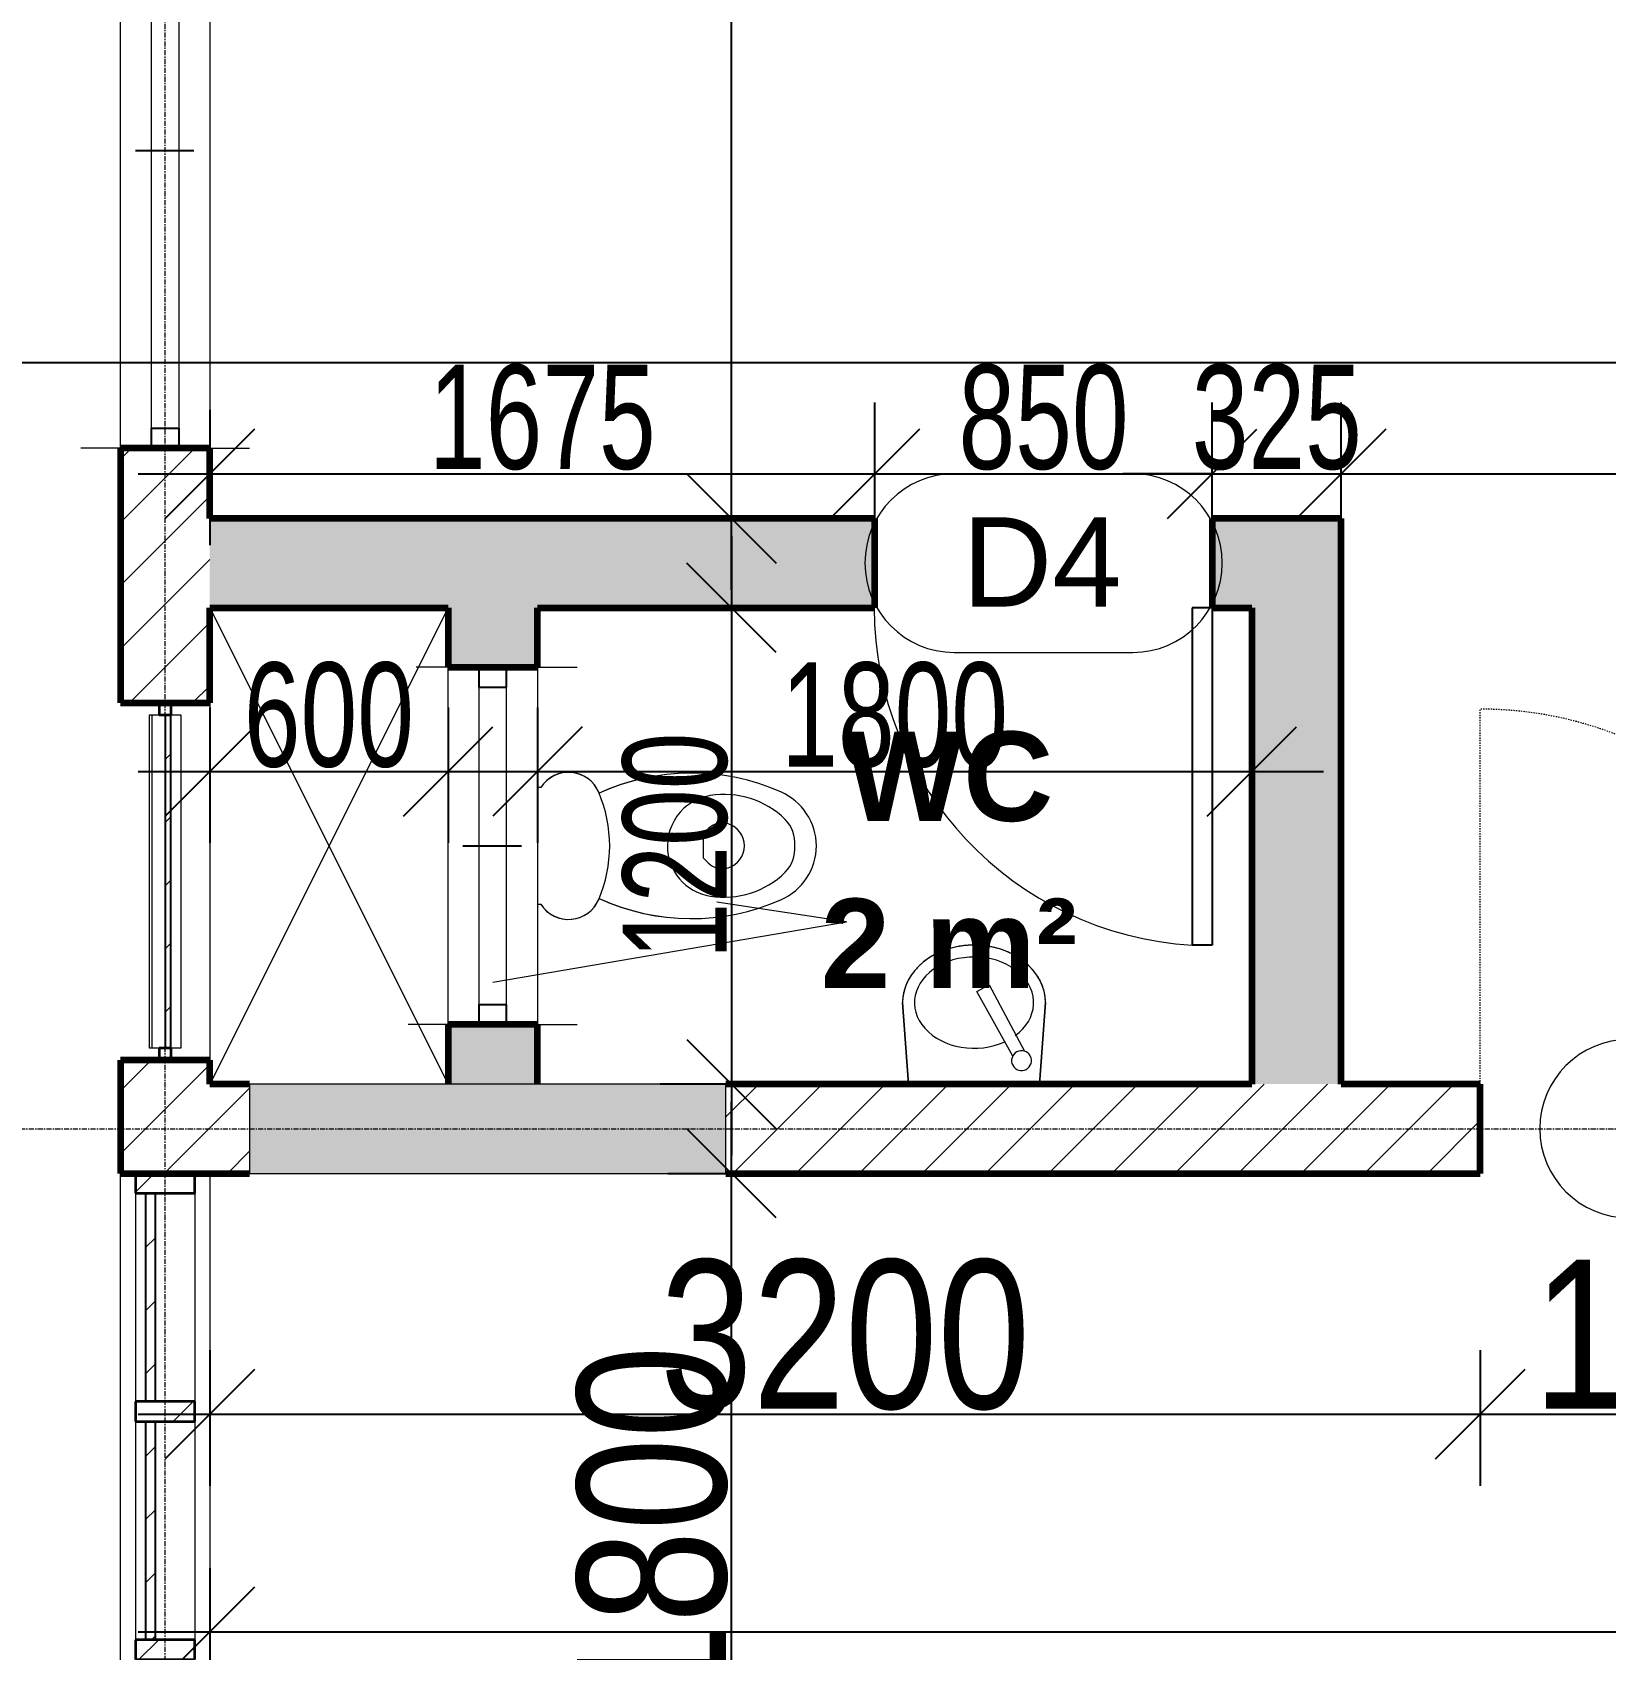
# Model space of a CAD drawing. Header units: millimetres. Extents: x -35190 to 411743, y -233114 to 23872.
# Drawn here: x 129063 to 133025, y -4676 to -601 of the extents above; entities that cross this region are included whole.
import ezdxf

# ---------------------------------------------------------------- set-up
doc = ezdxf.new("R2010")
doc.units = ezdxf.units.MM
doc.linetypes.add('Aligning Line', pattern=[6.35, 3.175, -3.175])
doc.linetypes.add('Grid Line', pattern=[22.225, 12.7, -3.175, 3.175, -3.175])
for name, color, linetype, lineweight in [('A-ANNO-DIMS', 211, 'Continuous', 9), ('A-AREA-IDEN', 2, 'Continuous', 9), ('A-DETL-GENF', 92, 'Continuous', 18), ('A-DETL-THIN', 151, 'Continuous', 18), ('A-DOOR', 31, 'Continuous', 18), ('A-DOOR-IDEN', 31, 'Continuous', 9), ('A-FLOR', 192, 'Continuous', 18), ('A-GLAZ', 151, 'Continuous', 18), ('A-GLAZ-CURT', 52, 'Continuous', 18), ('A-GLAZ-CWMG', 51, 'Continuous', 18), ('A-WALL', 113, 'Continuous', 18), ('A-WALL-PATT', 111, 'Continuous', 18), ('P-SANR-FIXT', 6, 'Continuous', 18), ('S-GRID', 1, 'Continuous', 9)]:
    doc.layers.add(name, color=color, linetype=linetype, lineweight=lineweight)
doc.styles.add('Arial_3', font='arial.ttf', dxfattribs={"width": 0.8, "height": 375})
doc.styles.add('Arial_8', font='arial.ttf', dxfattribs={"width": 0.7, "height": 262.5})
doc.styles.add('Arial_9', font='arial.ttf', dxfattribs={"height": 180})
doc.styles.add('Arial_B', font='arialbd.ttf', dxfattribs={"height": 225})
doc.dimstyles.new('main_4_5mm', dxfattribs={"dimscale": 304.8, "dimtxt": 382.597275, "dimasz": 0.738189, "dimexe": 0.590551, "dimexo": 0.0625, "dimgap": 0.024606, "dimtad": 1, "dimdec": 0, "dimzin": 0, "dimdsep": 46, "dimtxsty": 'Arial_3', "dimblk1": 'OBLIQUE', "dimblk2": 'OBLIQUE', "dimsah": 1, "dimcen": 0.09, "dimdle": 0.590551, "dimazin": 0, "dimtfac": 1, "dimtdec": 4, "dimtix": 1, "dimtmove": 0, "dimatfit": 3, "dimfxl": 0.590551, "dimfxlon": 1, "dimtvp": 1, "dimtolj": 1, "dimtzin": 0, "dimarcsym": 2})
doc.dimstyles.new('small_3_5mm', dxfattribs={"dimscale": 304.8, "dimtxt": 267.818092, "dimasz": 0.738189, "dimexe": 0.590551, "dimexo": 0.0625, "dimgap": 0.024606, "dimtad": 1, "dimdec": 0, "dimzin": 0, "dimdsep": 46, "dimtxsty": 'Arial_8', "dimblk1": 'OBLIQUE', "dimblk2": 'OBLIQUE', "dimsah": 1, "dimcen": 0.09, "dimdle": 0.590551, "dimazin": 0, "dimtfac": 1, "dimtdec": 4, "dimtix": 1, "dimtmove": 0, "dimatfit": 3, "dimfxl": 0.590551, "dimfxlon": 1, "dimtvp": 1, "dimtolj": 1, "dimtzin": 0, "dimarcsym": 2})
pattern_1 = [(45, (140110.45, -3260.38), (-79.5495, 79.5495), [])]

# ---------------------------------------------------------------- blocks, each defined once
blk = doc.blocks.new('Double - Offset 1 - 1200 x 2100mm Sgl Swing-501792-FIRST FLOOR')
at = {"layer": 'A-DOOR', "color": 1, "linetype": 'Aligning Line'}
for p, q in [((-366, -112.5), (-366, -368)), ((834, -112.5), (834, -1057))]:
    blk.add_line(p, q, dxfattribs=at)
for centre, radius, start, end in [((-366, -112.5), 255.5, 270, 0), ((834, -112.5), 944.5, 180, 270)]:
    blk.add_arc(centre, radius, start, end, dxfattribs=at)
blk = doc.blocks.new('System Panel - Glazed-725070-FIRST FLOOR')
at = {"layer": 'A-GLAZ-CURT'}
h = blk.add_hatch(dxfattribs=at)
h.set_pattern_fill('FP_7', color=256, style=0, pattern_type=2)
h.set_pattern_definition([(315, (1115.32, -10713.6), (79.5495, 79.5495), [])])
h.paths.add_polyline_path([(-275, 24.5), (275, 24.5), (275, 49.5), (-275, 49.5)])
at = {"layer": 'A-GLAZ-CURT', "lineweight": 25}
for p, q in [((275, 49.5), (-275, 49.5)), ((-275, 49.5), (-275, 24.5)), ((275, 24.5), (275, 49.5)), ((-275, 24.5), (275, 24.5))]:
    blk.add_line(p, q, dxfattribs=at)
blk = doc.blocks.new('Rectangular Mullion - 50 x 150mm-723960-FIRST FLOOR')
at = {"layer": 'A-GLAZ-CWMG'}
for p, q in [((-10788.6, -840.3), (-10788.6, -1390.3)), ((-10638.6, -840.3), (-10638.6, -1390.3))]:
    blk.add_line(p, q, dxfattribs=at)
blk = doc.blocks.new('Rectangular Mullion - 50 x 150mm-725073-FIRST FLOOR')
at = {"layer": 'A-GLAZ-CWMG'}
h = blk.add_hatch(dxfattribs=at)
h.set_pattern_fill('FP_8', color=256, style=0, pattern_type=2)
h.set_pattern_definition([(45, (215.32, 10713.6), (-79.5495, 79.5495), [])])
h.paths.add_polyline_path([(-50, -49.5), (-50, 75), (0, 75), (0, -75), (-50, -75)])
at = {"layer": 'A-GLAZ-CWMG', "lineweight": 35}
for p, q in [((-50, 75), (0, 75)), ((-50, -75), (-50, 75)), ((0, 75), (0, -75)), ((0, -75), (-50, -75))]:
    blk.add_line(p, q, dxfattribs=at)
blk = doc.blocks.new('Rectangular Mullion - 50 x 150mm-725067-FIRST FLOOR')
at = {"layer": 'A-GLAZ-CWMG'}
h = blk.add_hatch(dxfattribs=at)
h.set_pattern_fill('FP_10', color=256, style=0, pattern_type=2)
h.set_pattern_definition([(45, (1415.32, 10713.6), (-79.5495, 79.5495), [])])
h.paths.add_polyline_path([(-25, -24.5), (-25, 75), (25, 75), (25, -75), (-25, -75), (-25, -49.5)])
at = {"layer": 'A-GLAZ-CWMG', "lineweight": 35}
for p, q in [((-25, 75), (25, 75)), ((-25, -75), (-25, 75)), ((25, 75), (25, -75)), ((25, -75), (-25, -75))]:
    blk.add_line(p, q, dxfattribs=at)
blk = doc.blocks.new('M_Single-Flush - 850 x 2100mm-428754-FIRST FLOOR')
at = {"layer": 'A-DOOR', "lineweight": 25}
for p, q in [((374, -112.5), (374, -962.7)), ((425, -112.5), (374, -112.5)), ((425, -112.5), (425, -962.7)), ((425, -962.7), (374, -962.7))]:
    blk.add_line(p, q, dxfattribs=at)
at = {"layer": 'A-DOOR'}
blk.add_arc((425, -112.5), 851.7, 180, 266.567, dxfattribs=at)
blk = doc.blocks.new('WC Dis w Cistern _7_ - 540 x 360mm-515151-FIRST FLOOR')
at = {"layer": 'P-SANR-FIXT'}
for p, q in [((-146.9, 0), (-146.9, -8.9)), ((-146.9, 0), (-146.9, -8.9)), ((146.9, -8.9), (146.9, 0)), ((146.9, -8.9), (146.9, 0)), ((-43.1, -430.6), (-30.8, -418.2)), ((-30.8, -418.2), (30.8, -418.2)), ((30.8, -418.2), (43.1, -430.6))]:
    blk.add_line(p, q, dxfattribs=at)
for centre, radius, start, end in [((-102.8, -78.7), 82.5, 122.2745, 248.8192), ((-102.8, -78.7), 82.5, 122.2745, 246.8782), ((102.8, -78.7), 82.5, 291.1808, 57.7255), ((102.8, -78.7), 82.5, 293.1218, 57.7255), ((375, -388.2), 558.4, 155.3545, 203.7969), ((375, -388.2), 558.4, 155.3903, 203.7969), ((0, 162.1), 344.3, 246.8782, 293.1218), ((-375, -388.2), 558.4, 336.2031, 24.6455), ((-375, -388.2), 558.4, 336.2031, 24.6097), ((0, -455.9), 128.2, 89.9985, 170.9061), ((0, -455.9), 128.2, 42.4453, 90.0015), ((0, -455.9), 128.2, 9.0939, 42.4453), ((90.5, -470.4), 219.9, 170.9061, 224.3974), ((-7.8, -465.9), 50, 135, 197.1865), ((7.8, -465.9), 50, 342.8171, 45), ((-90.5, -470.4), 219.9, 315.6026, 9.0939), ((0, -463.5), 58.1, 197.1865, 342.8171), ((1.4, -553), 150, 203.7969, 269.4689), ((1.4, -553), 150, 203.7969, 269.4689), ((-8.3, -567.1), 81.6, 224.3974, 275.8355), ((-1.4, -553), 150, 270.5311, 336.2031), ((-1.4, -553), 150, 270.5311, 336.2031), ((8.3, -567.1), 81.6, 264.1645, 315.6026)]:
    blk.add_arc(centre, radius, start, end, dxfattribs=at)
blk = doc.blocks.new('Sliding - 2L - SL_6-674563-FIRST FLOOR')
at = {"layer": 'A-GLAZ'}
for p, q in [((-123.8, 112.5), (-123.8, 212.5)), ((776.2, 112.5), (776.2, 212.5)), ((726.2, 35), (-73.8, 35)), ((-73.8, -35), (726.2, -35)), ((-123.8, -112.5), (-123.8, -192.5)), ((776.2, -112.5), (776.2, -212.5))]:
    blk.add_line(p, q, dxfattribs=at)
at = {"layer": 'A-GLAZ', "lineweight": 25}
for p, q in [((326.2, -75), (326.2, 72.5)), ((-73.8, 35), (-123.8, 35)), ((-73.8, -35), (-73.8, 35)), ((776.2, 35), (726.2, 35)), ((726.2, -35), (726.2, 35)), ((-123.8, -35), (-73.8, -35)), ((726.2, -35), (776.2, -35))]:
    blk.add_line(p, q, dxfattribs=at)
blk = doc.blocks.new('Basin - Small - Basin - Small-546006-FIRST FLOOR')
at = {"layer": 'P-SANR-FIXT'}
for p, q in [((7.1, 233.3), (37.7, 250.3)), ((37.7, 250.3), (126.8, 83)), ((-180, 205), (-165, 0)), ((-165, 0), (-180, 205)), ((97.3, 70.6), (7.1, 233.3)), ((165, 0), (180, 205)), ((180, 205), (165, 0))]:
    blk.add_line(p, q, dxfattribs=at)
for start, end in [(28, 208), (208, 28)]:
    blk.add_arc((119.5, 59), 25, start, end, dxfattribs=at)
for major_axis, ratio, start_param, end_param in [((-180, 0), 0.805556, 3.141593, 6.283185), ((150, 0), 0.766667, 5.476019, 11.537553)]:
    blk.add_ellipse((0, 205), major_axis=major_axis, ratio=ratio, start_param=start_param, end_param=end_param, dxfattribs=at)
blk.add_open_spline([(180, 205), (180, 210.5), (179.2, 221.4), (175.9, 237.3), (171.2, 250.4), (166.4, 260.6), (162.3, 267.9), (157.6, 275.1), (152.5, 282.2), (146.8, 289), (140.8, 295.5), (134.3, 301.6), (127.3, 307.6), (120, 313.2), (112.3, 318.4), (104.3, 323.3), (95.8, 327.8), (87.1, 332), (78.1, 335.7), (69, 339), (59.5, 341.9), (49.8, 344.4), (40.1, 346.4), (30.2, 348), (20.2, 349.2), (10.1, 349.8), (0, 350.1), (-10.1, 349.8), (-20.2, 349.2), (-30.2, 348), (-41.7, 346.2), (-54.7, 343.3), (-69, 339.1), (-82.7, 334), (-95.9, 327.9), (-108.4, 321), (-120, 313.3), (-131, 304.7), (-140.9, 295.5), (-149.8, 285.7), (-157.8, 275.2), (-164.5, 264.3), (-170.1, 252.9), (-174.5, 241.2), (-178.7, 225.5), (-180, 213.3), (-180, 205)], degree=3, knots=[0, 0, 0, 0, 0.035714, 0.071429, 0.107143, 0.125, 0.142857, 0.160714, 0.178571, 0.196429, 0.214286, 0.232143, 0.25, 0.267857, 0.285714, 0.303571, 0.321429, 0.339286, 0.357143, 0.375, 0.392857, 0.410714, 0.428571, 0.446429, 0.464286, 0.482143, 0.5, 0.517857, 0.535714, 0.553571, 0.571429, 0.598214, 0.625, 0.651786, 0.678571, 0.705357, 0.732143, 0.758929, 0.785714, 0.8125, 0.839286, 0.866071, 0.892857, 0.919643, 0.946429, 1, 1, 1, 1], dxfattribs=at)
blk = doc.blocks.new('grill panel - grill panel-V68-FIRST FLOOR')
at = {"layer": 'A-GLAZ-CURT'}
for p, q in [((-420, -32.3), (-420, -15)), ((-420, -39.4), (-420, -32.3)), ((420, -32.3), (-420, -32.3)), ((420, -39.4), (-420, -39.4)), ((420, -15), (420, -32.3)), ((420, -32.3), (420, -39.4))]:
    blk.add_line(p, q, dxfattribs=at)
blk = doc.blocks.new('grill panel - grill panel-V83-FIRST FLOOR')
at = {"layer": 'A-GLAZ-CURT'}
h = blk.add_hatch(dxfattribs=at)
h.set_pattern_fill('FP_43', color=256, style=0, pattern_type=2)
h.set_pattern_definition([(135, (519.68, 10713.6), (-79.5495, -79.5495), [])])
h.paths.add_polyline_path([(420, 14.6), (-420, 14.6), (-420, 0.4), (420, 0.4)])
for p, q in [((-420, 15), (-420, 39.4)), ((-420, 39.4), (420, 39.4)), ((420, 39.4), (420, 15))]:
    blk.add_line(p, q, dxfattribs=at)
at = {"layer": 'A-GLAZ-CURT', "lineweight": 25}
for p, q in [((-420, 14.6), (-420, 0.4)), ((420, 14.6), (-420, 14.6)), ((-420, 0.4), (420, 0.4)), ((420, 0.4), (420, 14.6))]:
    blk.add_line(p, q, dxfattribs=at)
blk = doc.blocks.new('Rectangular Mullion - 30mm Square-V84-FIRST FLOOR')
at = {"layer": 'A-GLAZ-CWMG'}
h = blk.add_hatch(dxfattribs=at)
h.set_pattern_fill('FP_44', color=256, style=0, pattern_type=2)
h.set_pattern_definition([(225, (69.68, -10713.6), (79.5495, -79.5495), [])])
h.paths.add_polyline_path([(0, -14.6), (0, -15), (-30, -14.6), (-30, 15), (0, 15), (0, -0.4)])
at = {"layer": 'A-GLAZ-CWMG', "lineweight": 35}
for p, q in [((-30, 15), (0, 15)), ((-30, -14.6), (-30, 15)), ((0, 15), (0, -15)), ((0, -15), (-30, -15))]:
    blk.add_line(p, q, dxfattribs=at)
blk = doc.blocks.new('Rectangular Mullion - 30mm Square-V85-FIRST FLOOR')
at = {"layer": 'A-GLAZ-CWMG', "lineweight": 35}
for p, q in [((0, 15), (-30, 15)), ((-30, 15), (-30, -14.6)), ((0, -15), (0, 15)), ((-30, -15), (0, -15))]:
    blk.add_line(p, q, dxfattribs=at)
blk = doc.blocks.new('Sliding - 2L - SL1_5 X 1_8-V5-FIRST FLOOR')
at = {"layer": 'A-GLAZ'}
for p, q in [((-423.8, 112.5), (-423.8, 212.5)), ((1076.2, 112.5), (1076.2, 212.5)), ((1026.2, 35), (-373.8, 35)), ((-373.8, -35), (1026.2, -35)), ((-423.8, -112.5), (-423.8, -192.5)), ((1076.2, -112.5), (1076.2, -212.5))]:
    blk.add_line(p, q, dxfattribs=at)
at = {"layer": 'A-GLAZ', "lineweight": 25}
for p, q in [((326.2, -75), (326.2, 72.5)), ((-373.8, 35), (-423.8, 35)), ((-373.8, -35), (-373.8, 35)), ((1076.2, 35), (1026.2, 35)), ((1026.2, -35), (1026.2, 35)), ((-423.8, -35), (-373.8, -35)), ((1026.2, -35), (1076.2, -35))]:
    blk.add_line(p, q, dxfattribs=at)
blk = doc.blocks.new('System Panel - Glazed-V89-FIRST FLOOR')
at = {"layer": 'A-GLAZ-CURT'}
h = blk.add_hatch(dxfattribs=at)
h.set_pattern_fill('FP_49', color=256, style=0, pattern_type=2)
h.set_pattern_definition([(315, (527.82, -10713.6), (79.5495, 79.5495), [])])
h.paths.add_polyline_path([(-262.5, 24.5), (262.5, 24.5), (262.5, 49.5), (-262.5, 49.5)])
at = {"layer": 'A-GLAZ-CURT', "lineweight": 25}
for p, q in [((262.5, 49.5), (-262.5, 49.5)), ((-262.5, 49.5), (-262.5, 24.5)), ((262.5, 24.5), (262.5, 49.5)), ((-262.5, 24.5), (262.5, 24.5))]:
    blk.add_line(p, q, dxfattribs=at)
blk = doc.blocks.new('Rectangular Mullion - 50 x 150mm-723573-FIRST FLOOR')
at = {"layer": 'A-GLAZ-CWMG'}
for p, q in [((-10788.6, -1440.3), (-10788.6, -1965.3)), ((-10638.6, -1440.3), (-10638.6, -1965.3))]:
    blk.add_line(p, q, dxfattribs=at)
blk = doc.blocks.new('Rectangular Mullion - 50 x 150mm-V101-FIRST FLOOR')
at = {"layer": 'A-GLAZ-CWMG'}
h = blk.add_hatch(dxfattribs=at)
h.set_pattern_fill('FP_61', color=256, style=0, pattern_type=2)
h.set_pattern_definition([(45, (815.32, 10713.6), (-79.5495, 79.5495), [])])
h.paths.add_polyline_path([(-25, -24.5), (-25, 75), (25, 75), (25, -75), (-25, -75), (-25, -49.5)])
at = {"layer": 'A-GLAZ-CWMG', "lineweight": 35}
for p, q in [((-25, 75), (25, 75)), ((-25, -75), (-25, 75)), ((25, 75), (25, -75)), ((25, -75), (-25, -75))]:
    blk.add_line(p, q, dxfattribs=at)
blk = doc.blocks.new('_Oblique')
at = {"color": 0, "linetype": 'ByBlock', "lineweight": -2}
blk.add_line((-0.5, -0.5), (0.5, 0.5), dxfattribs=at)
blk = doc.blocks.new('*D3815')
at = {"layer": 'A-ANNO-DIMS', "color": 0, "lineweight": -2, "transparency": 16777216}
for p, q in [((130823.7, -2005.7), (130823.7, 11029.3)), ((130662.8, 10849.3), (131003.7, 10849.3)), ((130662.8, -1825.7), (131003.7, -1825.7))]:
    blk.add_line(p, q, dxfattribs=at)
at = {"layer": 'Defpoints', "color": 0, "transparency": 16777216}
for p in [(130643.7, 10849.3), (130823.7, 10849.3), (130643.7, -1825.7)]:
    blk.add_point(p, dxfattribs=at)
at = {"layer": 'A-ANNO-DIMS', "color": 0, "lineweight": -2, "transparency": 16777216, "xscale": 224.9999999999999, "yscale": 224.9999999999999, "zscale": 224.9999999999999}
for p, rotation in [((130823.7, 10849.3), 90), ((130823.7, -1825.7), 270)]:
    blk.add_blockref('_Oblique', p, dxfattribs=dict(at, rotation=rotation))
at = {"layer": 'A-ANNO-DIMS', "color": 0, "transparency": 16777216, "insert": (130624.7, 4511.8), "char_height": 375, "width": 1377.35, "attachment_point": 5, "rotation": 90, "style": 'Arial_3'}
blk.add_mtext('\\A1;12675', dxfattribs=at)
blk = doc.blocks.new('*D3816')
at = {"layer": 'A-ANNO-DIMS', "color": 0, "lineweight": -2, "transparency": 16777216}
for p, q in [((130823.7, -1870.7), (130823.7, -3430.7)), ((130984.7, -2050.7), (130643.7, -2050.7)), ((130984.7, -3250.7), (130643.7, -3250.7))]:
    blk.add_line(p, q, dxfattribs=at)
at = {"layer": 'Defpoints', "color": 0, "transparency": 16777216}
for p in [(131003.7, -2050.7), (130823.7, -3250.7), (131003.7, -3250.7)]:
    blk.add_point(p, dxfattribs=at)
at = {"layer": 'A-ANNO-DIMS', "color": 0, "lineweight": -2, "transparency": 16777216, "xscale": 224.9999999999999, "yscale": 224.9999999999999, "zscale": 224.9999999999999}
for p, rotation in [((130823.7, -2050.7), 90), ((130823.7, -3250.7), 270)]:
    blk.add_blockref('_Oblique', p, dxfattribs=dict(at, rotation=rotation))
at = {"layer": 'A-ANNO-DIMS', "color": 0, "transparency": 16777216, "insert": (130682.2, -2650.7), "char_height": 262.5, "width": 672.429, "attachment_point": 5, "rotation": 90, "style": 'Arial_8'}
blk.add_mtext('\\A1;1200', dxfattribs=at)
blk = doc.blocks.new('*D3911')
at = {"layer": 'A-ANNO-DIMS', "color": 0, "lineweight": -2, "transparency": 16777216}
for p, q in [((130334.4, -2302.3), (130334.4, -2643.3)), ((132134.4, -2302.3), (132134.4, -2643.3)), ((130154.4, -2463.3), (132314.4, -2463.3))]:
    blk.add_line(p, q, dxfattribs=at)
at = {"layer": 'Defpoints', "color": 0, "transparency": 16777216}
for p in [(130334.4, -2283.3), (132134.4, -2283.3), (132134.4, -2463.3)]:
    blk.add_point(p, dxfattribs=at)
at = {"layer": 'A-ANNO-DIMS', "color": 0, "lineweight": -2, "transparency": 16777216, "xscale": 224.9999999999999, "yscale": 224.9999999999999, "zscale": 224.9999999999999, "rotation": 180}
blk.add_blockref('_Oblique', (130334.4, -2463.3), dxfattribs=at)
at = {"layer": 'A-ANNO-DIMS', "color": 0, "lineweight": -2, "transparency": 16777216, "xscale": 224.9999999999999, "yscale": 224.9999999999999, "zscale": 224.9999999999999}
blk.add_blockref('_Oblique', (132134.4, -2463.3), dxfattribs=at)
at = {"layer": 'A-ANNO-DIMS', "color": 0, "transparency": 16777216, "insert": (131234.4, -2321.8), "char_height": 262.5, "width": 672.429, "attachment_point": 5, "style": 'Arial_8'}
blk.add_mtext('\\A1;1800', dxfattribs=at)
blk = doc.blocks.new('*D3912')
at = {"layer": 'A-ANNO-DIMS', "color": 0, "lineweight": -2, "transparency": 16777216}
for p, q in [((131184.4, -1874.2), (131184.4, -1533.3)), ((129509.4, -1552.3), (129509.4, -1893.3)), ((129329.4, -1713.3), (131364.4, -1713.3))]:
    blk.add_line(p, q, dxfattribs=at)
at = {"layer": 'Defpoints', "color": 0, "transparency": 16777216}
for p in [(129509.4, -1533.3), (131184.4, -1713.3), (131184.4, -1893.3)]:
    blk.add_point(p, dxfattribs=at)
at = {"layer": 'A-ANNO-DIMS', "color": 0, "lineweight": -2, "transparency": 16777216, "xscale": 224.9999999999999, "yscale": 224.9999999999999, "zscale": 224.9999999999999, "rotation": 180}
blk.add_blockref('_Oblique', (129509.4, -1713.3), dxfattribs=at)
at = {"layer": 'A-ANNO-DIMS', "color": 0, "lineweight": -2, "transparency": 16777216, "xscale": 224.9999999999999, "yscale": 224.9999999999999, "zscale": 224.9999999999999}
blk.add_blockref('_Oblique', (131184.4, -1713.3), dxfattribs=at)
at = {"layer": 'A-ANNO-DIMS', "color": 0, "transparency": 16777216, "insert": (130346.9, -1571.8), "char_height": 262.5, "width": 672.429, "attachment_point": 5, "style": 'Arial_8'}
blk.add_mtext('\\A1;1675', dxfattribs=at)
blk = doc.blocks.new('*D3913')
at = {"layer": 'A-ANNO-DIMS', "color": 0, "lineweight": -2, "transparency": 16777216}
for p, q in [((131184.4, -1874.2), (131184.4, -1533.3)), ((132034.4, -1874.2), (132034.4, -1533.3)), ((131004.4, -1713.3), (132214.4, -1713.3))]:
    blk.add_line(p, q, dxfattribs=at)
at = {"layer": 'Defpoints', "color": 0, "transparency": 16777216}
for p in [(132034.4, -1713.3), (131184.4, -1893.3), (132034.4, -1893.3)]:
    blk.add_point(p, dxfattribs=at)
at = {"layer": 'A-ANNO-DIMS', "color": 0, "lineweight": -2, "transparency": 16777216, "xscale": 224.9999999999999, "yscale": 224.9999999999999, "zscale": 224.9999999999999, "rotation": 180}
blk.add_blockref('_Oblique', (131184.4, -1713.3), dxfattribs=at)
at = {"layer": 'A-ANNO-DIMS', "color": 0, "lineweight": -2, "transparency": 16777216, "xscale": 224.9999999999999, "yscale": 224.9999999999999, "zscale": 224.9999999999999}
blk.add_blockref('_Oblique', (132034.4, -1713.3), dxfattribs=at)
at = {"layer": 'A-ANNO-DIMS', "color": 0, "transparency": 16777216, "insert": (131609.4, -1571.8), "char_height": 262.5, "width": 504.322, "attachment_point": 5, "style": 'Arial_8'}
blk.add_mtext('\\A1;850', dxfattribs=at)
blk = doc.blocks.new('*D3914')
at = {"layer": 'A-ANNO-DIMS', "color": 0, "lineweight": -2, "transparency": 16777216}
for p, q in [((132034.4, -1874.2), (132034.4, -1533.3)), ((132359.4, -1874.2), (132359.4, -1533.3)), ((132034.4, -1713.3), (131809.4, -1713.3)), ((132034.4, -1713.3), (132359.4, -1713.3)), ((132359.4, -1713.3), (132584.4, -1713.3))]:
    blk.add_line(p, q, dxfattribs=at)
at = {"layer": 'Defpoints', "color": 0, "transparency": 16777216}
for p in [(132359.4, -1713.3), (132034.4, -1893.3), (132359.4, -1893.3)]:
    blk.add_point(p, dxfattribs=at)
at = {"layer": 'A-ANNO-DIMS', "color": 0, "lineweight": -2, "transparency": 16777216, "xscale": 224.9999999999999, "yscale": 224.9999999999999, "zscale": 224.9999999999999}
blk.add_blockref('_Oblique', (132034.4, -1713.3), dxfattribs=at)
at = {"layer": 'A-ANNO-DIMS', "color": 0, "lineweight": -2, "transparency": 16777216, "xscale": 224.9999999999999, "yscale": 224.9999999999999, "zscale": 224.9999999999999, "rotation": 180}
blk.add_blockref('_Oblique', (132359.4, -1713.3), dxfattribs=at)
at = {"layer": 'A-ANNO-DIMS', "color": 0, "transparency": 16777216, "insert": (132196.9, -1571.7), "char_height": 262.5, "width": 504.322, "attachment_point": 5, "style": 'Arial_8'}
blk.add_mtext('\\A1;325', dxfattribs=at)
blk = doc.blocks.new('*D3915')
at = {"layer": 'A-ANNO-DIMS', "color": 0, "lineweight": -2, "transparency": 16777216}
for p, q in [((132359.4, -1874.2), (132359.4, -1533.3)), ((134684.4, -1552.3), (134684.4, -1893.3)), ((132179.4, -1713.3), (134864.4, -1713.3))]:
    blk.add_line(p, q, dxfattribs=at)
at = {"layer": 'Defpoints', "color": 0, "transparency": 16777216}
for p in [(134684.4, -1533.3), (134684.4, -1713.3), (132359.4, -1893.3)]:
    blk.add_point(p, dxfattribs=at)
at = {"layer": 'A-ANNO-DIMS', "color": 0, "lineweight": -2, "transparency": 16777216, "xscale": 224.9999999999999, "yscale": 224.9999999999999, "zscale": 224.9999999999999, "rotation": 180}
blk.add_blockref('_Oblique', (132359.4, -1713.3), dxfattribs=at)
at = {"layer": 'A-ANNO-DIMS', "color": 0, "lineweight": -2, "transparency": 16777216, "xscale": 224.9999999999999, "yscale": 224.9999999999999, "zscale": 224.9999999999999}
blk.add_blockref('_Oblique', (134684.4, -1713.3), dxfattribs=at)
at = {"layer": 'A-ANNO-DIMS', "color": 0, "transparency": 16777216, "insert": (133521.9, -1571.7), "char_height": 262.5, "width": 672.429, "attachment_point": 5, "style": 'Arial_8'}
blk.add_mtext('\\A1;2325', dxfattribs=at)
blk = doc.blocks.new('*D3916')
at = {"layer": 'A-ANNO-DIMS', "color": 0, "lineweight": -2, "transparency": 16777216}
for p, q in [((129509.4, -2302.3), (129509.4, -2643.3)), ((130109.4, -2302.3), (130109.4, -2643.3)), ((129329.4, -2463.3), (130289.4, -2463.3))]:
    blk.add_line(p, q, dxfattribs=at)
at = {"layer": 'Defpoints', "color": 0, "transparency": 16777216}
for p in [(129509.4, -2283.3), (130109.4, -2283.3), (130109.4, -2463.3)]:
    blk.add_point(p, dxfattribs=at)
at = {"layer": 'A-ANNO-DIMS', "color": 0, "lineweight": -2, "transparency": 16777216, "xscale": 224.9999999999999, "yscale": 224.9999999999999, "zscale": 224.9999999999999, "rotation": 180}
blk.add_blockref('_Oblique', (129509.4, -2463.3), dxfattribs=at)
at = {"layer": 'A-ANNO-DIMS', "color": 0, "lineweight": -2, "transparency": 16777216, "xscale": 224.9999999999999, "yscale": 224.9999999999999, "zscale": 224.9999999999999}
blk.add_blockref('_Oblique', (130109.4, -2463.3), dxfattribs=at)
at = {"layer": 'A-ANNO-DIMS', "color": 0, "transparency": 16777216, "insert": (129809.4, -2321.8), "char_height": 262.5, "width": 504.322, "attachment_point": 5, "style": 'Arial_8'}
blk.add_mtext('\\A1;600', dxfattribs=at)
blk = doc.blocks.new('*D3917')
at = {"layer": 'A-ANNO-DIMS', "color": 0, "lineweight": -2, "transparency": 16777216}
for p, q in [((129509.4, -3921.6), (129509.4, -4262.6)), ((132709.4, -3921.6), (132709.4, -4262.6)), ((129329.4, -4082.6), (132889.4, -4082.6))]:
    blk.add_line(p, q, dxfattribs=at)
at = {"layer": 'Defpoints', "color": 0, "transparency": 16777216}
for p in [(129509.4, -3902.6), (132709.4, -3902.6), (132709.4, -4082.6)]:
    blk.add_point(p, dxfattribs=at)
at = {"layer": 'A-ANNO-DIMS', "color": 0, "lineweight": -2, "transparency": 16777216, "xscale": 224.9999999999999, "yscale": 224.9999999999999, "zscale": 224.9999999999999, "rotation": 180}
blk.add_blockref('_Oblique', (129509.4, -4082.6), dxfattribs=at)
at = {"layer": 'A-ANNO-DIMS', "color": 0, "lineweight": -2, "transparency": 16777216, "xscale": 224.9999999999999, "yscale": 224.9999999999999, "zscale": 224.9999999999999}
blk.add_blockref('_Oblique', (132709.4, -4082.6), dxfattribs=at)
at = {"layer": 'A-ANNO-DIMS', "color": 0, "transparency": 16777216, "insert": (131109.4, -3883.5), "char_height": 375, "width": 1101.88, "attachment_point": 5, "style": 'Arial_3'}
blk.add_mtext('\\A1;3200', dxfattribs=at)
blk = doc.blocks.new('*D3918')
at = {"layer": 'A-ANNO-DIMS', "color": 0, "lineweight": -2, "transparency": 16777216}
for p, q in [((132709.4, -3921.6), (132709.4, -4262.6)), ((133909.4, -3921.6), (133909.4, -4262.6)), ((132529.4, -4082.6), (134089.4, -4082.6))]:
    blk.add_line(p, q, dxfattribs=at)
at = {"layer": 'Defpoints', "color": 0, "transparency": 16777216}
for p in [(132709.4, -3902.6), (133909.4, -3902.6), (133909.4, -4082.6)]:
    blk.add_point(p, dxfattribs=at)
at = {"layer": 'A-ANNO-DIMS', "color": 0, "lineweight": -2, "transparency": 16777216, "xscale": 224.9999999999999, "yscale": 224.9999999999999, "zscale": 224.9999999999999, "rotation": 180}
blk.add_blockref('_Oblique', (132709.4, -4082.6), dxfattribs=at)
at = {"layer": 'A-ANNO-DIMS', "color": 0, "lineweight": -2, "transparency": 16777216, "xscale": 224.9999999999999, "yscale": 224.9999999999999, "zscale": 224.9999999999999}
blk.add_blockref('_Oblique', (133909.4, -4082.6), dxfattribs=at)
at = {"layer": 'A-ANNO-DIMS', "color": 0, "transparency": 16777216, "insert": (133309.4, -3883.6), "char_height": 375, "width": 1101.88, "attachment_point": 5, "style": 'Arial_3'}
blk.add_mtext('\\A1;1200', dxfattribs=at)
blk = doc.blocks.new('*D3551')
at = {"layer": 'A-ANNO-DIMS', "color": 0, "lineweight": -2, "transparency": 16777216}
for p, q in [((129509.4, -4470), (129509.4, -4810.9)), ((181334.4, -4470), (181334.4, -4810.9)), ((129329.4, -4630.9), (181514.4, -4630.9))]:
    blk.add_line(p, q, dxfattribs=at)
at = {"layer": 'Defpoints', "color": 0, "transparency": 16777216}
for p in [(129509.4, -4450.9), (181334.4, -4450.9), (181334.4, -4630.9)]:
    blk.add_point(p, dxfattribs=at)
at = {"layer": 'A-ANNO-DIMS', "color": 0, "lineweight": -2, "transparency": 16777216, "xscale": 224.9999999999999, "yscale": 224.9999999999999, "zscale": 224.9999999999999, "rotation": 180}
blk.add_blockref('_Oblique', (129509.4, -4630.9), dxfattribs=at)
at = {"layer": 'A-ANNO-DIMS', "color": 0, "lineweight": -2, "transparency": 16777216, "xscale": 224.9999999999999, "yscale": 224.9999999999999, "zscale": 224.9999999999999}
blk.add_blockref('_Oblique', (181334.4, -4630.9), dxfattribs=at)
at = {"layer": 'A-ANNO-DIMS', "color": 0, "transparency": 16777216, "insert": (155421.9, -4432), "char_height": 375, "width": 1377.35, "attachment_point": 5, "style": 'Arial_3'}
blk.add_mtext('\\A1;51825', dxfattribs=at)
blk = doc.blocks.new('*D3563')
at = {"layer": 'A-ANNO-DIMS', "color": 0, "lineweight": -2, "transparency": 16777216}
for p, q in [((130823.7, -5455.7), (130823.7, -3295.7)), ((130662.8, -3475.7), (131003.7, -3475.7)), ((130662.8, -5275.7), (131003.7, -5275.7))]:
    blk.add_line(p, q, dxfattribs=at)
at = {"layer": 'Defpoints', "color": 0, "transparency": 16777216}
for p in [(130643.7, -3475.7), (130823.7, -3475.7), (130643.7, -5275.7)]:
    blk.add_point(p, dxfattribs=at)
at = {"layer": 'A-ANNO-DIMS', "color": 0, "lineweight": -2, "transparency": 16777216, "xscale": 224.9999999999999, "yscale": 224.9999999999999, "zscale": 224.9999999999999}
for p, rotation in [((130823.7, -3475.7), 90), ((130823.7, -5275.7), 270)]:
    blk.add_blockref('_Oblique', p, dxfattribs=dict(at, rotation=rotation))
at = {"layer": 'A-ANNO-DIMS', "color": 0, "transparency": 16777216, "insert": (130624.7, -4375.7), "char_height": 375, "width": 1101.88, "attachment_point": 5, "rotation": 90, "style": 'Arial_3'}
blk.add_mtext('\\A1;1800', dxfattribs=at)
blk = doc.blocks.new('M_Door Tag - M_Door Tag-1233-FIRST FLOOR')
at = {"layer": 'A-DOOR-IDEN'}
for p, q in [((-3, 3), (3, 3)), ((-3, -3), (3, -3))]:
    blk.add_line(p, q, dxfattribs=at)
for centre, start, end in [((-3, 0), 90, 270), ((3, 0), 270, 90)]:
    blk.add_arc(centre, 3, start, end, dxfattribs=at)

msp = doc.modelspace()

# ---------------------------------------------------------------- hatches: boundary and pattern name
at = {"layer": 'A-DETL-GENF'}
h = msp.add_hatch(color=1, dxfattribs=at)
h.paths.add_polyline_path([(129284.4, -12125.7), (129284.4, -11900.7), (128384.4, -11900.7), (128384.4, -12125.7)])
h.paths.add_polyline_path([(182459.4, -12125.7), (182459.4, -11900.7), (181559.4, -11900.7), (181559.4, -12125.7), (182138.2, -12125.7)])
h.paths.add_polyline_path([(129609.4, -3475.7), (130809.4, -3475.7), (130809.4, -3250.7), (129609.4, -3250.7), (129609.4, -3448.4)])
h.paths.add_polyline_path([(180034.2, -3475.7), (181234.2, -3475.7), (181234.2, -3250.7), (180034.2, -3250.7), (180034.2, -3293)])
h.paths.add_polyline_path([(129284.4, 4202.3), (129284.4, 4352.3), (128834.4, 4352.3), (128834.4, 4202.3)])
h.paths.add_polyline_path([(181559.4, 4301.3), (182009.4, 4301.3), (182009.4, 4451.3), (181559.4, 4451.3)])
h.paths.add_polyline_path([(128834.4, 6451.3), (129284.4, 6451.3), (129284.4, 6551.3), (128834.4, 6551.3), (128834.4, 6452.3)])
h.paths.add_polyline_path([(181559.4, 6551.3), (182009.4, 6551.3), (182009.4, 6651.3), (181559.4, 6651.3)])
h.paths.add_polyline_path([(128834.4, 7170.3), (129284.4, 7170.3), (129284.4, 7270.3), (128834.4, 7270.3)])
h.paths.add_polyline_path([(182009.4, 7270.3), (182009.4, 7370.3), (181559.4, 7370.3), (181559.4, 7270.3)])
h.paths.add_polyline_path([(129284.4, 9372.3), (129284.4, 9522.3), (128834.4, 9522.3), (128834.4, 9372.3)])
h.paths.add_polyline_path([(181559.4, 9470.3), (182009.4, 9470.3), (182009.4, 9620.3), (181559.4, 9620.3)])
h.paths.add_polyline_path([(129829.4, 11074.3), (129829.4, 11524.3), (129679.4, 11524.3), (129679.4, 11074.3)])
h.paths.add_polyline_path([(132029.4, 11074.3), (132029.4, 11524.3), (131929.4, 11524.3), (131929.4, 11074.3)])
h.paths.add_polyline_path([(132359.4, 11074.3), (132359.4, 11524.3), (132259.4, 11524.3), (132259.4, 11074.3)])
h.paths.add_polyline_path([(134159.4, 11074.3), (134309.4, 11074.3), (134309.4, 11524.3), (134159.4, 11524.3), (134159.4, 11420.5)])
h.paths.add_polyline_path([(181089.4, 11074.3), (181239.4, 11074.3), (181239.4, 11524.3), (181089.4, 11524.3)])
h.paths.add_polyline_path([(176564.4, 11074.3), (176714.4, 11074.3), (176714.4, 11524.3), (176564.4, 11524.3)])
at = {"layer": 'A-WALL-PATT'}
h = msp.add_hatch(dxfattribs=at)
h.set_pattern_fill('FP_1', color=256, style=0, pattern_type=2)
h.set_pattern_definition(pattern_1)
h.paths.add_polyline_path([(129284.4, -11900.7), (129509.4, -11900.7), (129509.4, -5275.7), (129284.4, -5275.7), (129284.4, -11857)])
h.paths.add_polyline_path([(129457, -3475.7), (129509.4, -3475.7), (129509.4, -3190.7), (129284.4, -3190.7), (129284.4, -3475.7)])
h.paths.add_polyline_path([(129457, -2290.7), (129509.4, -2290.7), (129509.4, -1648.7), (129284.4, -1648.7), (129284.4, -2290.7)])
h.paths.add_polyline_path([(129509.4, -148.7), (129509.4, 651.3), (129284.4, 651.3), (129284.4, -148.7), (129457, -148.7)])
h.paths.add_polyline_path([(129284.4, 2751.3), (129509.4, 2751.3), (129509.4, 4352.3), (129284.4, 4352.3), (129284.4, 3107.1)])
h.paths.add_polyline_path([(129457, 6452.3), (129509.4, 6452.3), (129509.4, 7271.3), (129284.4, 7271.3), (129284.4, 6452.3)])
h.paths.add_polyline_path([(129509.4, 9371.3), (129509.4, 10849.3), (129284.4, 10849.3), (129284.4, 9371.3), (129457, 9371.3)])
h = msp.add_hatch(color=1, dxfattribs=at)
h.paths.add_polyline_path([(132134.4, -2050.7), (132359.4, -2050.7), (132359.4, -1825.7), (132034.4, -1825.7), (132034.4, -2050.7)])
h.paths.add_polyline_path([(130552.5, -2050.7), (131184.4, -2050.7), (131184.4, -1825.7), (129509.4, -1825.7), (129509.4, -2050.7), (130334.4, -2050.7)])
h = msp.add_hatch(color=1, dxfattribs=at)
h.paths.add_polyline_path([(130109.4, -3250.7), (130334.4, -3250.7), (130334.4, -3100.7), (130109.4, -3100.7)])
h.paths.add_polyline_path([(130334.4, -2200.7), (130334.4, -2050.7), (130109.4, -2050.7), (130109.4, -2200.7)])
msp.add_hatch(color=1, dxfattribs=at).paths.add_polyline_path([(132359.4, -3250.7), (132359.4, -2050.7), (132134.4, -2050.7), (132134.4, -3250.7)])
h = msp.add_hatch(dxfattribs=at)
h.set_pattern_fill('FP_1', color=256, style=0, pattern_type=2)
h.set_pattern_definition(pattern_1)
h.paths.add_polyline_path([(130809.4, -3475.7), (132709.4, -3475.7), (132709.4, -3250.7), (130809.4, -3250.7), (130809.4, -3295.7)])
h.paths.add_polyline_path([(129509.4, -3475.7), (129609.4, -3475.7), (129609.4, -3250.7), (129509.4, -3250.7)])
h.paths.add_polyline_path([(134271.5, -3475.7), (139534.4, -3475.7), (139534.4, -3250.7), (133909.4, -3250.7), (133909.4, -3475.7)])

# ---------------------------------------------------------------- linework, layer by layer
msp.add_line((110747.8, -1432.7), (198584.1, -1432.7))
at = {"layer": 'A-AREA-IDEN'}
for p, q in [((131113, -2842.1), (130786.2, -2792.7)), ((130221.9, -2993.7), (131113, -2842.1))]:
    msp.add_line(p, q, dxfattribs=at)
at = {"layer": 'A-DETL-THIN'}
for p, q in [((129509.4, -2050.7), (130109.4, -3250.7)), ((130109.4, -2050.7), (129509.4, -3250.7)), ((129609.4, -3250.7), (129609.4, -3475.7)), ((130809.4, -3250.7), (129609.4, -3250.7)), ((130809.4, -3475.7), (130809.4, -3250.7)), ((129609.4, -3475.7), (130809.4, -3475.7))]:
    msp.add_line(p, q, dxfattribs=at)
at = {"layer": 'A-FLOR'}
msp.add_line((129509.4, -2290.7), (129509.4, -3190.7), dxfattribs=at)
at = {"layer": 'A-WALL'}
for p, q in [((129284.4, -1648.7), (129284.4, -148.7)), ((129509.4, -148.7), (129509.4, -1648.7)), ((130109.4, -3100.7), (130109.4, -2200.7)), ((130334.4, -2200.7), (130334.4, -3100.7)), ((129284.4, -5275.7), (129284.4, -3475.7)), ((129509.4, -3475.7), (129509.4, -5275.7))]:
    msp.add_line(p, q, dxfattribs=at)
at = {"layer": 'A-WALL', "lineweight": 140}
for p, q in [((129284.4, -1648.7), (129284.4, -2290.7)), ((129509.4, -1648.7), (129284.4, -1648.7)), ((129509.4, -1825.7), (129509.4, -1648.7)), ((129509.4, -2290.7), (129509.4, -2050.7)), ((130109.4, -2050.7), (130109.4, -2200.7)), ((130334.4, -2200.7), (130334.4, -2050.7)), ((130109.4, -2200.7), (130334.4, -2200.7)), ((129284.4, -2290.7), (129509.4, -2290.7)), ((130109.4, -3100.7), (130109.4, -3250.7)), ((130334.4, -3100.7), (130109.4, -3100.7)), ((130334.4, -3250.7), (130334.4, -3100.7)), ((129284.4, -3190.7), (129284.4, -3475.7)), ((129509.4, -3190.7), (129284.4, -3190.7)), ((129509.4, -3250.7), (129509.4, -3190.7)), ((129609.4, -3250.7), (129509.4, -3250.7)), ((132134.4, -3250.7), (130809.4, -3250.7)), ((132709.4, -3250.7), (132359.4, -3250.7)), ((132709.4, -3475.7), (132709.4, -3250.7)), ((129284.4, -3475.7), (129609.4, -3475.7)), ((130809.4, -3475.7), (132709.4, -3475.7))]:
    msp.add_line(p, q, dxfattribs=at)
at = {"layer": 'A-WALL', "color": 250, "lineweight": 140}
for p, q in [((131184.4, -1825.7), (129509.4, -1825.7)), ((131184.4, -2050.7), (131184.4, -1825.7)), ((132359.4, -1825.7), (132034.4, -1825.7)), ((132034.4, -1825.7), (132034.4, -2050.7)), ((132359.4, -3250.7), (132359.4, -1825.7)), ((129509.4, -2050.7), (130109.4, -2050.7)), ((130334.4, -2050.7), (131184.4, -2050.7)), ((132034.4, -2050.7), (132134.4, -2050.7)), ((132134.4, -2050.7), (132134.4, -3250.7))]:
    msp.add_line(p, q, dxfattribs=at)
at = {"layer": 'S-GRID', "linetype": 'Grid Line'}
for p, q in [((129396.9, -26662), (129396.9, 15610.8)), ((124075.2, -3363.2), (187181.8, -3363.2))]:
    msp.add_line(p, q, dxfattribs=at)

# ---------------------------------------------------------------- block references
at = {"layer": 'A-DOOR'}
msp.add_blockref('M_Single-Flush - 850 x 2100mm-428754-FIRST FLOOR', (131609.4, -1938.2), dxfattribs=at)
at = {"layer": 'A-DOOR', "color": 1, "linetype": 'Aligning Line', "rotation": 180}
msp.add_blockref('Double - Offset 1 - 1200 x 2100mm Sgl Swing-501792-FIRST FLOOR', (133543.4, -3363.2), dxfattribs=at)
at = {"layer": 'A-DOOR-IDEN', "xscale": 74.99999999999996, "yscale": 74.99999999999996, "zscale": 74.99999999999996}
for p in [(131609.4, -1938.2), (133309.4, -3363.2)]:
    msp.add_blockref('M_Door Tag - M_Door Tag-1233-FIRST FLOOR', p, dxfattribs=at)
at = {"layer": 'A-GLAZ', "rotation": 269.9999999999999}
for name, p in [('Sliding - 2L - SL1_5 X 1_8-V5-FIRST FLOOR', (129396.9, -572.5)), ('Sliding - 2L - SL_6-674563-FIRST FLOOR', (130221.9, -2324.5))]:
    msp.add_blockref(name, p, dxfattribs=at)
at = {"layer": 'A-GLAZ-CURT'}
for name, p, rotation in [('grill panel - grill panel-V68-FIRST FLOOR', (129396.9, -2740.7), 270), ('grill panel - grill panel-V83-FIRST FLOOR', (129396.9, -2740.7), 270), ('System Panel - Glazed-V89-FIRST FLOOR', (129396.9, -3788.2), 89.99999999999993), ('System Panel - Glazed-725070-FIRST FLOOR', (129396.9, -4375.7), 89.99999999999993)]:
    msp.add_blockref(name, p, dxfattribs=dict(at, rotation=rotation))
at = {"layer": 'A-GLAZ-CWMG', "rotation": 90}
msp.add_blockref('Rectangular Mullion - 30mm Square-V85-FIRST FLOOR', (129396.9, -2290.7), dxfattribs=at)
at = {"layer": 'A-GLAZ-CWMG', "extrusion": (0, 0, -1)}
for name, p, rotation in [('Rectangular Mullion - 30mm Square-V84-FIRST FLOOR', (-129396.9, -3190.7), 270), ('Rectangular Mullion - 50 x 150mm-725073-FIRST FLOOR', (-129396.9, -3475.7), 90.00000000000007), ('Rectangular Mullion - 50 x 150mm-V101-FIRST FLOOR', (-129396.9, -4075.7), 90.00000000000007), ('Rectangular Mullion - 50 x 150mm-725067-FIRST FLOOR', (-129396.9, -4675.7), 90.00000000000007)]:
    msp.add_blockref(name, p, dxfattribs=dict(at, rotation=rotation))
at = {"layer": 'A-GLAZ-CWMG'}
for name, p in [('Rectangular Mullion - 50 x 150mm-723573-FIRST FLOOR', (140110.5, -2085.4)), ('Rectangular Mullion - 50 x 150mm-723960-FIRST FLOOR', (140110.5, -3260.4))]:
    msp.add_blockref(name, p, dxfattribs=at)
at = {"layer": 'P-SANR-FIXT', "rotation": 89.99999999999991}
msp.add_blockref('WC Dis w Cistern _7_ - 540 x 360mm-515151-FIRST FLOOR', (130334.4, -2650.7), dxfattribs=at)
at = {"layer": 'P-SANR-FIXT'}
msp.add_blockref('Basin - Small - Basin - Small-546006-FIRST FLOOR', (131434.4, -3250.7), dxfattribs=at)

# ---------------------------------------------------------------- texts
at = {"layer": 'A-AREA-IDEN', "char_height": 225, "attachment_point": 1, "style": 'Arial_B'}
for s, insert, width in [('WC', (131110.3, -2363), 643.354), ('2 m²', (131048.4, -2783.9), 793.671)]:
    msp.add_mtext(s, dxfattribs=dict(at, insert=insert, width=width))
at = {"layer": 'A-DOOR-IDEN', "insert": (131404.3, -1822.8), "char_height": 225, "width": 493.038, "attachment_point": 1, "style": 'Arial_9'}
msp.add_mtext('D4', dxfattribs=at)

# ---------------------------------------------------------------- dimensions: what is measured, and where the dimension line sits
at = {"layer": 'A-ANNO-DIMS'}
for base, p1, p2, dimstyle, override, picture, middle in [((130823.7, 10849.3), (130643.7, -1825.7), (130643.7, 10849.3), 'main_4_5mm', {"dimpost": '<>', "dimfxl": 12675}, '*D3815', (130624.7, 4511.8)), ((130823.7, -3250.7), (131003.7, -2050.7), (131003.7, -3250.7), 'small_3_5mm', {"dimpost": '<>', "dimfxl": 1200}, '*D3816', (130682.2, -2650.7)), ((130823.7, -3475.7), (130643.7, -5275.7), (130643.7, -3475.7), 'main_4_5mm', {"dimpost": '<>', "dimfxl": 1800}, '*D3563', (130624.7, -4375.7))]:
    dim = msp.add_linear_dim(base=base, p1=p1, p2=p2, angle=90, dimstyle=dimstyle, override=override, dxfattribs=at)
    dim.commit()
    dim.dimension.update_dxf_attribs({"geometry": picture, "text_midpoint": middle})
for base, p1, p2, dimstyle, override, picture, middle in [((131184.4, -1713.3), (129509.4, -1533.3), (131184.4, -1893.3), 'small_3_5mm', {"dimpost": '<>', "dimfxl": 1713.249836}, '*D3912', (130346.9, -1571.8)), ((132034.4, -1713.3), (131184.4, -1893.3), (132034.4, -1893.3), 'small_3_5mm', {"dimpost": '<>', "dimfxl": 850}, '*D3913', (131609.4, -1571.8)), ((132359.4, -1713.3), (132034.4, -1893.3), (132359.4, -1893.3), 'small_3_5mm', {"dimpost": '<>', "dimfxl": 325}, '*D3914', (132196.9, -1571.7)), ((134684.4, -1713.3), (132359.4, -1893.3), (134684.4, -1533.3), 'small_3_5mm', {"dimpost": '<>', "dimfxl": 2352.705889}, '*D3915', (133521.9, -1571.7)), ((130109.4, -2463.3), (129509.4, -2283.3), (130109.4, -2283.3), 'small_3_5mm', {"dimpost": '<>', "dimfxl": 600}, '*D3916', (129809.4, -2321.8)), ((132134.4, -2463.3), (130334.4, -2283.3), (132134.4, -2283.3), 'small_3_5mm', {"dimpost": '<>', "dimfxl": 1800}, '*D3911', (131234.4, -2321.8)), ((132709.4, -4082.6), (129509.4, -3902.6), (132709.4, -3902.6), 'main_4_5mm', {"dimpost": '<>', "dimfxl": 3200}, '*D3917', (131109.4, -3883.5)), ((133909.4, -4082.6), (132709.4, -3902.6), (133909.4, -3902.6), 'main_4_5mm', {"dimpost": '<>', "dimfxl": 1200}, '*D3918', (133309.4, -3883.6)), ((181334.4, -4630.9), (129509.4, -4450.9), (181334.4, -4450.9), 'main_4_5mm', {"dimpost": '<>', "dimfxl": 51825}, '*D3551', (155421.9, -4432))]:
    dim = msp.add_linear_dim(base=base, p1=p1, p2=p2, dimstyle=dimstyle, override=override, dxfattribs=at)
    dim.commit()
    dim.dimension.update_dxf_attribs({"geometry": picture, "text_midpoint": middle})

doc.saveas('drawing.dxf')
